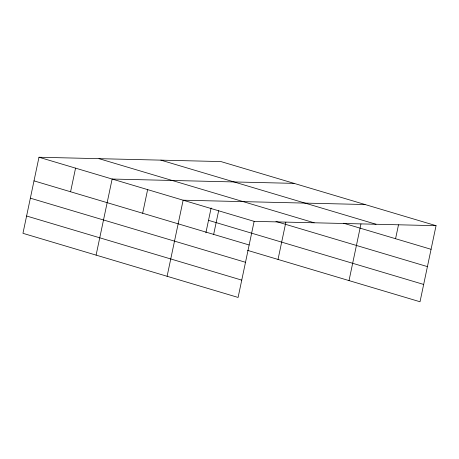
<?xml version="1.0" encoding="UTF-8"?>
<svg xmlns="http://www.w3.org/2000/svg" width="459" height="459" viewBox="0 0 459 459"><rect width="100%" height="100%" fill="white"/><g stroke="black" fill="none" stroke-linecap="round" stroke-linejoin="round"><path stroke-width="0.69" d="M436.05 225.679L220.899 161.562L38.981 157.242L22.95 233.321L238.101 297.438L254.131 221.358L436.05 225.679L420.019 301.758L247.539 250.356M70.583 191.759L75.557 168.143M96.103 255.118L112.134 179.039L294.053 183.365M142.657 213.24L147.632 189.619M167.099 276.278L183.13 200.199L365.048 204.525M205.89 232.793L211.117 207.984M213.653 234.4L218.633 210.779M278.022 259.444L285.865 222.219M349.018 280.598L360.952 223.975M395.572 238.72L398.498 224.83M160.868 160.139L376.019 224.256M343.688 223.258L431.07 249.3M99.018 158.671L314.163 222.787M275.945 221.468L427.427 266.61M38.981 157.242L254.131 221.358M208.518 220.331L423.668 284.448M34.006 180.863L249.157 244.98M30.357 198.173L245.508 262.29M26.599 216.005L241.75 280.122"/></g></svg>
